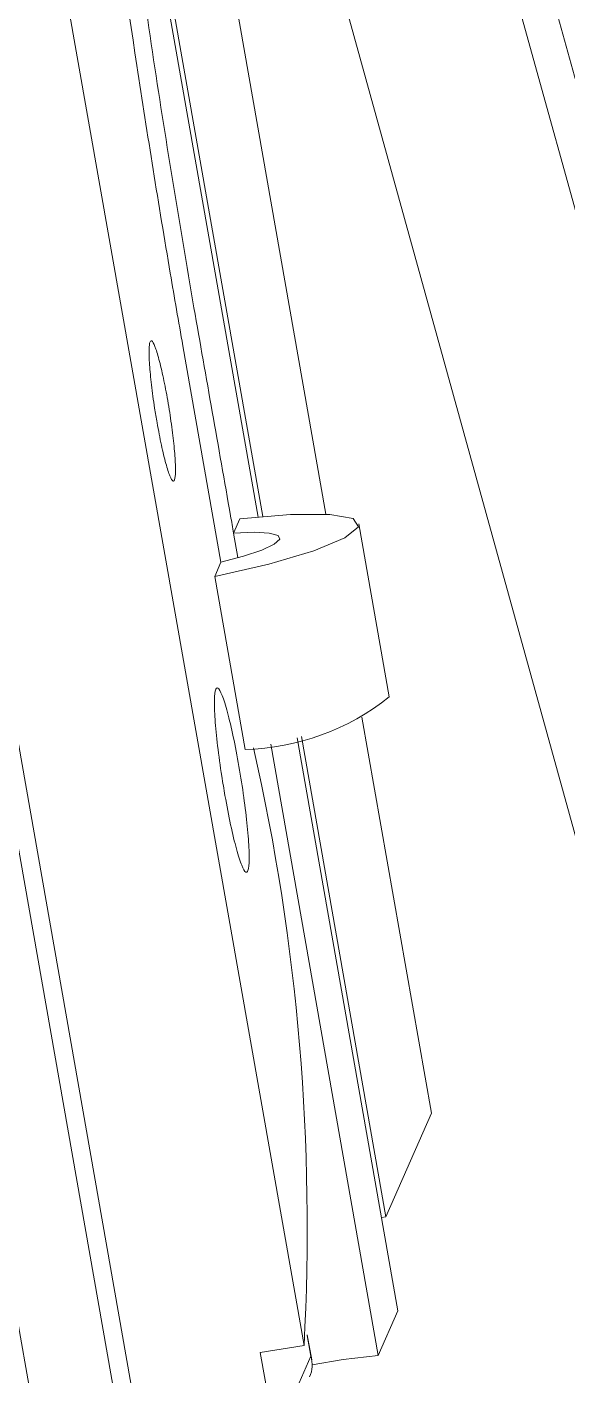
# Model space of a CAD drawing. Header units: millimetres. Extents: x 0 to 1189, y 0 to 841.
# Drawn here: x 475.641 to 476.855, y 440.682 to 443.715 of the extents above; entities that cross this region are included whole.
import ezdxf

# ---------------------------------------------------------------- set-up
doc = ezdxf.new("R2010")
doc.units = ezdxf.units.MM
doc.layers.get('0').update_dxf_attribs({"lineweight": 18})

msp = doc.modelspace()

# ---------------------------------------------------------------- linework, layer by layer
at = {"color": 7, "linetype": 'Continuous', "lineweight": 15}
for p, q in [((476.2134, 445.6915), (477.5967, 440.6865)), ((475.85, 445.5987), (477.1545, 440.8786)), ((475.4242, 445.5224), (476.2639, 440.7487)), ((475.0312, 445.4595), (475.9216, 440.3977)), ((476.0297, 444.2304), (476.3132, 442.6185)), ((476.161, 442.6122), (475.8909, 444.1476)), ((475.9001, 444.1533), (476.171, 442.6132)), ((476.7668, 443.9833), (477.6713, 440.7109)), ((475.879, 440.4049), (475.2969, 443.7145)), ((475.9914, 442.9973), (476.077, 442.5106)), ((476.1056, 442.5759), (476.1196, 442.6078)), ((476.4555, 442.2075), (476.387, 442.5968)), ((476.0631, 442.4788), (476.077, 442.5106)), ((476.0631, 442.4788), (476.1316, 442.0894)), ((476.3935, 442.1619), (476.5501, 441.2715)), ((476.475, 440.827), (476.2483, 442.1158)), ((476.2581, 442.1184), (476.448, 441.0383)), ((476.4309, 440.7264), (476.1891, 442.1016)), ((476.5501, 441.2715), (476.448, 441.0383)), ((475.6525, 440.6179), (475.5737, 441.0657)), ((476.448, 441.0383), (476.4381, 441.0368)), ((476.475, 440.827), (476.4309, 440.7264)), ((476.2811, 440.7166), (476.2712, 440.7727)), ((476.2639, 440.7487), (476.1656, 440.733)), ((476.1656, 440.733), (476.1992, 440.5422)), ((476.1992, 440.5422), (476.2791, 440.7248))]:
    msp.add_line(p, q, dxfattribs=at)
at = {"color": 8, "linetype": 'Continuous', "lineweight": 15}
for p, q in [((476.1152, 442.5213), (476.1056, 442.5759)), ((476.2791, 440.7248), (476.2709, 440.7714))]:
    msp.add_line(p, q, dxfattribs=at)
at = {"color": 7, "linetype": 'Continuous', "lineweight": 15}
for points in [[(476.1196, 442.6078), (476.2336, 442.6178), (476.3216, 442.6181), (476.3744, 442.6086), (476.3861, 442.5904), (476.3555, 442.5655), (476.2859, 442.5365), (476.1848, 442.5065), (476.0631, 442.4788)], [(476.077, 442.5106), (476.1281, 442.5241), (476.169, 442.5379), (476.1968, 442.5509), (476.2092, 442.5621), (476.2055, 442.5708), (476.1858, 442.5762), (476.1517, 442.5779), (476.1056, 442.5759)], [(476.4309, 440.7264), (476.3515, 440.7173), (476.2821, 440.7053)]]:
    msp.add_lwpolyline(points, dxfattribs=at)
for centre, radius, start, end in [((476.1171, 442.6325), 0.5433, 271.5274, 308.5262), ((471.3912, 441.0146), 4.8799, 356.8772, 12.7704)]:
    msp.add_arc(centre, radius, start, end, dxfattribs=at)
msp.add_ellipse((476.1809, 440.709), major_axis=(0.1008, -0.0121), ratio=0.806925, start_param=6.044041, end_param=6.623169, dxfattribs=at)
for points, knots in [([(475.7874, 444.3546), (475.7991, 444.263), (475.8292, 444.0262), (475.8875, 443.6243), (475.9458, 443.2601), (475.982, 443.0516), (475.9914, 442.9973)], [0, 0, 0, 0, 0.286738, 0.741178, 1.208088, 1.372605, 1.372605, 1.372605, 1.372605]), ([(476.0165, 443.0828), (475.984, 443.2755), (475.9187, 443.6636), (475.8694, 444.0401), (475.8446, 444.2296)], [0, 0, 0, 0, 0.576139, 1.159733, 1.159733, 1.159733, 1.159733]), ([(476.1056, 442.5759), (476.1034, 442.5888), (476.0736, 442.7577), (476.0439, 442.9267), (476.0165, 443.0828)], [0, 0, 0, 0, 0.0392544, 0.5146342, 0.5146342, 0.5146342, 0.5146342]), ([(475.9336, 442.8242), (475.9368, 442.807), (475.9432, 442.7726), (475.9534, 442.7306), (475.9626, 442.7019), (475.9699, 442.6901), (475.9743, 442.6964), (475.9755, 442.7201), (475.9733, 442.7586), (475.9679, 442.8074), (475.96, 442.8612), (475.9504, 442.9138), (475.9402, 442.9593), (475.9306, 442.9926), (475.9226, 443.0099), (475.9172, 443.0093), (475.9149, 442.9908), (475.9161, 442.9566), (475.9205, 442.9104), (475.9268, 442.864), (475.9317, 442.8353), (475.9336, 442.8242)], [0, 0, 0, 0, 0.0348656, 0.0697288, 0.1045917, 0.1394564, 0.1743197, 0.2091849, 0.2440457, 0.278909, 0.3137786, 0.3486389, 0.3835074, 0.4183693, 0.4532321, 0.4880977, 0.522963, 0.5578266, 0.5926908, 0.6275547, 0.6493694, 0.6493694, 0.6493694, 0.6493694]), ([(476.0862, 441.9857), (476.0904, 441.9631), (476.0988, 441.9179), (476.1122, 441.8627), (476.1243, 441.8251), (476.1338, 441.8096), (476.1397, 441.8179), (476.1413, 441.849), (476.1384, 441.8995), (476.1313, 441.9636), (476.1209, 442.0342), (476.1082, 442.1033), (476.0949, 442.163), (476.0822, 442.2067), (476.0718, 442.2294), (476.0647, 442.2286), (476.0617, 442.2043), (476.0632, 442.1594), (476.0691, 442.0988), (476.0773, 442.0378), (476.0837, 442.0002), (476.0862, 441.9857)], [0, 0, 0, 0, 0.0457608, 0.0915216, 0.1372788, 0.1830389, 0.2287953, 0.2745555, 0.3203139, 0.366071, 0.4118332, 0.457586, 0.5033505, 0.5491069, 0.5948681, 0.640626, 0.6863859, 0.7321424, 0.7779028, 0.823659, 0.8522948, 0.8522948, 0.8522948, 0.8522948])]:
    msp.add_open_spline(points, degree=3, knots=knots, dxfattribs=at)

doc.saveas('drawing.dxf')
